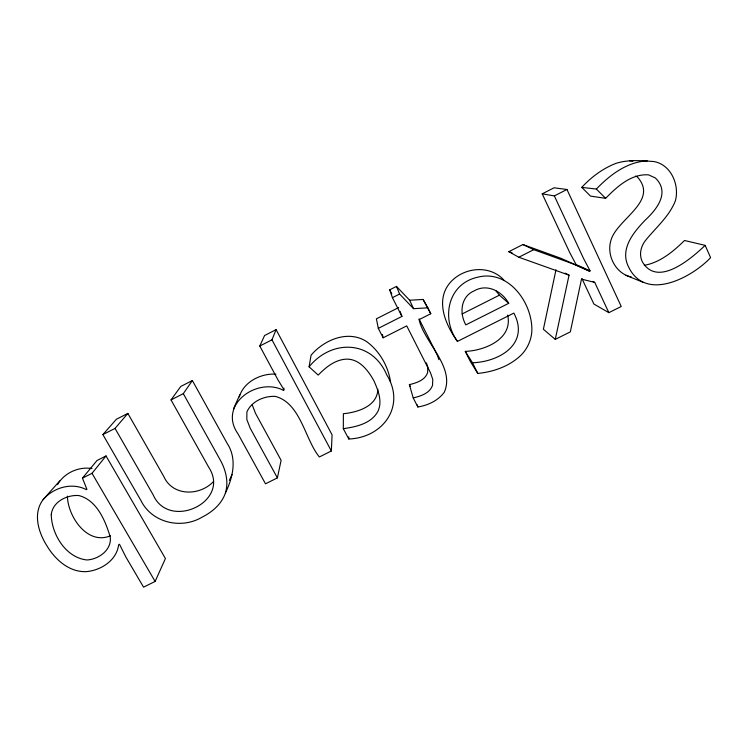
<?xml version="1.0" encoding="UTF-8"?>
<svg xmlns="http://www.w3.org/2000/svg" width="748" height="748" viewBox="0 0 748 748"><rect width="100%" height="100%" fill="white"/><g stroke="black" fill="none" stroke-linecap="round" stroke-linejoin="round"><path stroke-width="1.12" d="M67.404 496.111C67.759 516.4 87.338 545.563 110.424 535.783M343.313 428.669C356.076 426.893 371.457 423.639 377.992 411.185C382.593 401.162 378.095 390.363 374.037 381.031C368.184 370.335 358.947 358.133 345.249 359.199C334.347 360.199 325.548 367.549 318.199 375.094L309.083 366.81C331.738 338.947 371.962 340.069 386.744 374.832C406.024 406.033 383.172 437.702 348.792 439.011L343.313 428.669L343.388 413.709C357.422 412.363 377.422 406.351 377.852 389.241M277.386 477.888L250.243 428.305L246.812 419.469L246.896 411.914C251.571 401.302 264.109 395.832 275.283 396.384C300.771 403.041 304.894 439.459 319.368 456.963L331.355 450.988L332.084 434.85L276.096 329.634L264.586 335.506L259.79 346.025L278.097 380.115L284.109 389.932L283.389 390.306C257.284 376.749 217.481 404.818 238.032 433.905L265.512 483.806L277.386 477.888L281.108 460.319L255.507 413.345L252.272 404.977M309.083 366.81L311.084 355.169C324.23 339.676 348.736 329.344 367.165 341.986C379.872 351.523 388.39 366.623 390.587 382.275M225.438 492.876C228.776 481.834 225.821 470.109 220.398 460.263L183.307 393.663L192.367 380.536L227.289 443.601C237.266 458.917 232.937 477.551 225.438 492.876C221.717 504.096 212.226 512.043 201.969 517.233C181.147 529.575 151.844 522.824 140.923 500.524L102.878 434.588L116.379 419.263L127.861 413.41L163.756 476.411C172.582 496.466 199.669 496.167 213.395 481.628M239.351 396.926C243.455 381.882 261.164 373.084 275.937 374.178M555.998 269.738L543.385 329.26L555.268 339.377L570.331 331.869L581.495 279.126L594.725 282.398L608.853 312.664L621.242 306.493L566.956 189.487L554.081 187.785L542.207 193.844L569.873 252.833L576.072 264.54L590.088 270.86L589.48 271.169L573.931 264.222L533.754 249.673L522.908 244.54L508.827 251.683L518.803 257.247L569.041 275.171L555.268 339.377M283.389 390.306L283.959 388.147M259.79 346.025L271.973 339.816L276.096 329.634M233.535 408.763L239.753 394.841M155.117 581.439L165.42 558.541L106.029 455.943L96.988 460.525L82.458 478.15L86.927 489.37L86.366 489.65C71.808 482.058 53.445 487.518 43.122 499.617C32.781 513.25 38.26 531.8 46.451 545.049C54.754 559.186 68.853 572.36 86.3 571.64C101.064 570.359 116.697 560.392 118.661 544.703L119.493 544.282L125.86 556.98L143.56 587.161L155.117 581.439L92.013 473.316L106.029 455.943M229.365 480.347L232.011 474.513M57.531 484.629C64.104 472.932 78.849 466.275 92.013 468.575M127.861 413.41L115.033 428.408L153.19 494.895C168.936 530.865 231.45 501.889 208.701 467.201L171.021 399.909L180.764 386.454L192.367 380.536M43.122 499.617L59.775 480.861M705.158 245.363C691.554 258.312 657.679 287.933 642.401 261.903C638.857 254.918 640.709 246.756 645.272 240.734C655.678 227.729 669.17 216.649 675.388 200.81C679.661 185.13 671.218 164.803 654.126 161.568C641.391 160.614 628.086 159.399 615.754 163.447C602.682 168.552 591.266 177.117 581.766 187.374L590.546 196.116L605.628 198.323C617.006 186.785 631.106 173.658 648.525 174.854L655.332 177.949C670.255 192.348 656.996 209.188 645.187 220.146C633.304 232.544 619.372 249.29 628.741 267.279C645.842 302.22 691.909 277.452 710.6 257.667L705.158 245.363L684.514 240.491C673.303 251.496 660.157 262.548 644.299 265.316M581.766 187.374L596.343 189.048C609.835 175.041 627.067 161.783 647.272 160.885M542.207 193.844L554.343 195.911L566.956 189.487M102.878 434.588L115.033 428.408M171.021 399.909L183.307 393.663M413.223 397.945C420.741 396.103 429.698 393.383 432.531 385.342L432.774 379.423L430.455 372.7L406.725 325.876L383.135 337.797L378.31 328.372L401.928 316.413L392.429 297.676L389.708 289.841L396.468 286.4L409.633 300.238L413.551 308.681L427.828 307.839L430.783 313.73L419.076 319.639C423.976 342.098 455.551 367.333 444.237 392.298C438.076 400.638 427.95 405.388 417.851 406.977L413.223 397.945L409.38 384.64C416.477 382.901 424.939 380.311 427.594 372.719L427.828 367.118L426.369 362.874M392.429 297.676L399.6 294.029L413.551 308.681M398.675 307.54L376.394 318.835L378.31 328.372M82.458 478.15L92.013 473.316M518.803 257.247L533.754 249.673M462.077 313.982L499.412 295.17L508.734 303.305L465.836 324.884C459.263 313.3 460.618 296.517 474.279 290.813C487.219 283.277 502.086 291.374 508.734 303.305M522.908 244.54L560.832 258.275L575.502 264.829L576.072 264.54M503.834 280.033C489.51 264.334 463.405 267.27 450.072 282.707C434.859 300.5 445.64 325.034 457.477 341.397L513.857 313.094C529.883 343.491 500.001 361.826 472.484 362.771L465.284 351.373C484.508 350.737 513.212 339.04 507.64 315.076M465.284 351.373L470.305 361.452L477.785 373.43C493.783 371.859 509.968 366.127 521.571 354.646A37.737 36.689 -35.7 0 0 531.791 332.196C533.464 303.763 508.64 268.841 477.28 277.312C447.594 284.025 440.918 318.798 457.477 341.397M409.633 300.238L423.097 299.443L427.828 307.839M629.685 160.839L632.911 161.166M635.491 176.089L637.333 176.921C659.362 201.455 616.53 219.005 610.817 240.763C606.45 255.461 615.763 273.777 631.237 276.947M508.827 251.683L512.062 252.833M625.992 275.311L642.981 282.267M575.502 264.829L589.48 271.169M592.687 281.407L594.725 282.398M565.105 273.151L569.041 275.171M608.853 312.664L593.884 304.025L581.916 278.499M596.343 189.048L605.628 198.323M496.046 290.972L499.412 295.17M430.783 313.73L423.097 299.443M271.973 339.816L331.355 450.988M590.088 270.86L583.543 258.462L554.343 195.911M409.38 384.64L410.353 386.538M389.708 289.841L391.821 294.001M419.058 318.929L437.44 355.431L438.898 359.695M472.484 362.771L477.785 373.43M396.468 286.4L399.6 294.029M400.124 311.486L401.928 316.413M417.225 404.855L417.851 406.977M382.415 334.45L383.135 337.797M348.755 436.795L348.792 439.011M51.247 514.624C51.621 534.353 65.861 557.765 86.927 559.962C98.624 559.41 111.91 549.967 110.246 537.064C105.459 520.945 96.931 500.103 78.82 495.55C66.993 494.671 52.612 501.684 51.247 514.624"/></g></svg>
